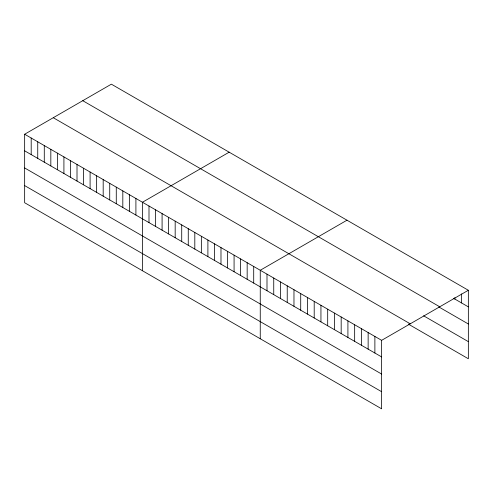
<?xml version="1.0" encoding="UTF-8"?>
<svg xmlns="http://www.w3.org/2000/svg" width="493" height="493" viewBox="0 0 493 493"><rect width="100%" height="100%" fill="white"/><g stroke="black" fill="none" stroke-linecap="round" stroke-linejoin="round"><path stroke-width="0.74" d="M24.65 134.238L381.631 340.336L381.631 408.826L24.65 202.728L24.65 134.238L111.369 84.174L468.35 290.272L468.35 358.762L408.278 324.08M229.171 152.183L142.452 202.253L142.452 270.743M346.98 220.198L260.255 270.263L260.255 338.753M381.631 340.336L468.35 290.272M453.64 298.364L468.35 306.862M82.75 100.695L439.731 306.794M438.924 306.997L468.35 323.987M423.604 315.797L468.35 341.637M53.269 117.716L410.25 323.815M24.65 150.827L381.631 356.926M24.65 167.953L381.631 374.051M24.65 185.602L381.631 391.701M461.608 293.92L461.608 302.967M454.866 297.562L454.866 299.072M374.883 336.448L374.883 353.031M368.142 332.553L368.142 349.143M361.4 328.658L361.4 345.248M354.658 324.764L354.658 341.353M347.916 320.875L347.916 337.459M341.174 316.981L341.174 333.57M334.427 313.086L334.427 329.675M327.685 309.197L327.685 325.781M320.943 305.303L320.943 321.892M314.201 301.408L314.201 317.997M307.459 297.513L307.459 314.103M300.712 293.625L300.712 310.208M293.97 289.73L293.97 306.319M287.228 285.835L287.228 302.425M280.486 281.941L280.486 298.53M273.744 278.052L273.744 294.641M266.996 274.157L266.996 290.747M253.71 266.485L253.71 283.074M247.166 262.707L247.166 279.297M240.621 258.93L240.621 275.519M234.076 255.152L234.076 271.735M227.532 251.375L227.532 267.958M220.987 247.591L220.987 264.18M214.443 243.813L214.443 260.403M207.898 240.036L207.898 256.625M201.354 236.258L201.354 252.847M194.809 232.48L194.809 249.07M188.264 228.703L188.264 245.286M181.72 224.925L181.72 241.508M175.175 221.141L175.175 237.731M168.631 217.364L168.631 233.953M162.086 213.586L162.086 230.176M155.541 209.808L155.541 226.398M148.997 206.031L148.997 222.62M135.908 198.476L135.908 215.059M129.363 194.692L129.363 211.281M122.819 190.914L122.819 207.504M116.274 187.137L116.274 203.726M109.729 183.359L109.729 199.948M103.185 179.581L103.185 196.171M96.64 175.804L96.64 192.387M90.096 172.026L90.096 188.609M83.551 168.242L83.551 184.832M77.007 164.465L77.007 181.054M70.462 160.687L70.462 177.277M63.917 156.91L63.917 173.499M57.373 153.132L57.373 169.721M50.828 149.354L50.828 165.938M44.284 145.577L44.284 162.16M37.739 141.793L37.739 158.382M31.195 138.015L31.195 154.605"/></g></svg>
